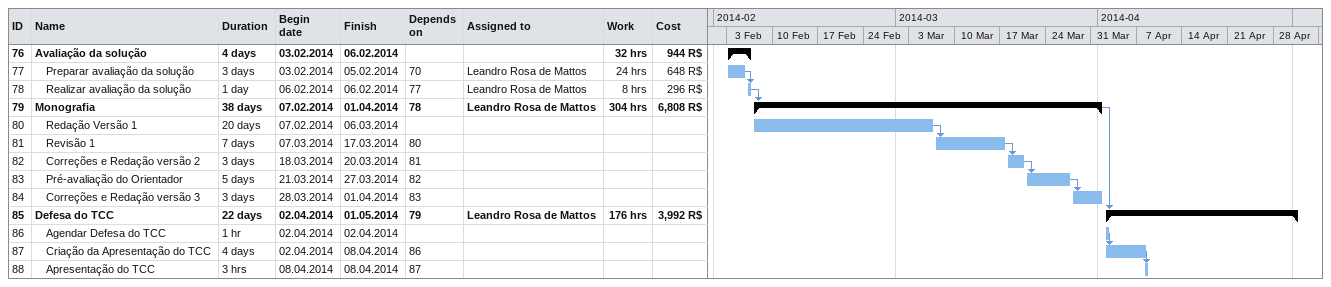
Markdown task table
| ID | Level | Task | Duration | Start | Finish | Predecessors | Resources | Work (h) | Cost (R$) |
|---|---|---|---|---|---|---|---|---|---|
| 76 | 1 | **Avaliação da solução** | 4d | 2014-02-03 | 2014-02-06 |  |  | 32 | 944 |
| 77 | 2 | Preparar avaliação da solução | 3d | 2014-02-03 | 2014-02-05 | 70 | Leandro Rosa de Mattos | 24 | 648 |
| 78 | 2 | Realizar avaliação da solução | 1d | 2014-02-06 | 2014-02-06 | 77 | Leandro Rosa de Mattos | 8 | 296 |
| 79 | 1 | **Monografia** | 38d | 2014-02-07 | 2014-04-01 | 78 | Leandro Rosa de Mattos | 304 | 6808 |
| 80 | 2 | Redação Versão 1 | 20d | 2014-02-07 | 2014-03-06 |  |  |  |  |
| 81 | 2 | Revisão 1 | 7d | 2014-03-07 | 2014-03-17 | 80 |  |  |  |
| 82 | 2 | Correções e Redação versão 2 | 3d | 2014-03-18 | 2014-03-20 | 81 |  |  |  |
| 83 | 2 | Pré-avaliação do Orientador | 5d | 2014-03-21 | 2014-03-27 | 82 |  |  |  |
| 84 | 2 | Correções e Redação versão 3 | 3d | 2014-03-28 | 2014-04-01 | 83 |  |  |  |
| 85 | 1 | **Defesa do TCC** | 22d | 2014-04-02 | 2014-05-01 | 79 | Leandro Rosa de Mattos | 176 | 3992 |
| 86 | 2 | Agendar Defesa do TCC | 1h | 2014-04-02 | 2014-04-02 |  |  |  |  |
| 87 | 2 | Criação da Apresentação do TCC | 4d | 2014-04-02 | 2014-04-08 | 86 |  |  |  |
| 88 | 2 | Apresentação do TCC | 3h | 2014-04-08 | 2014-04-08 | 87 |  |  |  |
